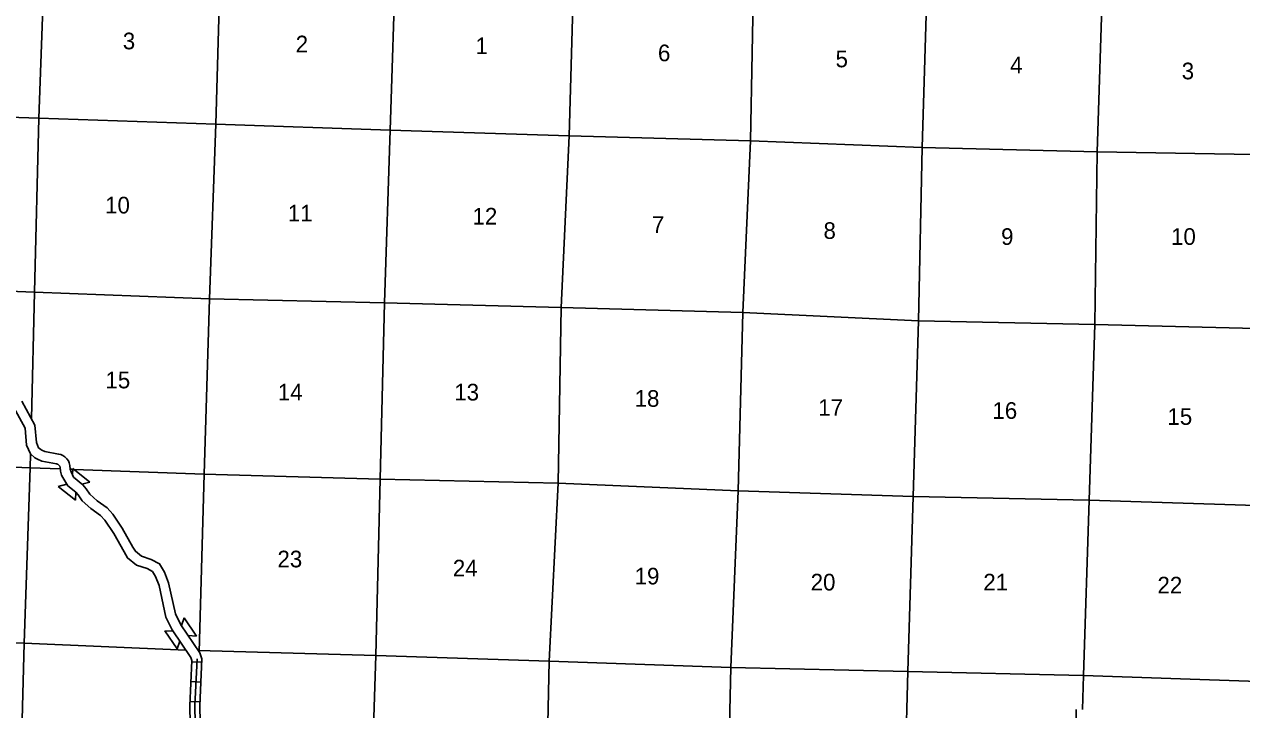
# Model space of a CAD drawing. Extents: x 570695 to 1136809, y 15625857 to 16134544.
# Drawn here: x 919895 to 956435, y 15845095 to 15865668 of the extents above; entities that cross this region are included whole.
import ezdxf

# ---------------------------------------------------------------- set-up
doc = ezdxf.new("R2010")
doc.units = 0
for name, color, linetype in [('L10', 7, 'Continuous'), ('L11', 7, 'Continuous'), ('L13', 7, 'Continuous'), ('L14', 7, 'Continuous'), ('L18', 7, 'Continuous'), ('L8', 7, 'Continuous')]:
    doc.layers.add(name, color=color, linetype=linetype)

msp = doc.modelspace()

# ---------------------------------------------------------------- linework, layer by layer
at = {"layer": 'L10'}
for points in [[(919577, 15854170), (919920, 15853549), (919961, 15853037), (920076, 15852779)], [(919815, 15854358), (920213, 15853638), (920255, 15853113), (920324, 15852959)], [(920076, 15852779), (920212, 15852656), (920288, 15852616), (920417, 15852556), (920861, 15852472), (920891, 15852465), (920902, 15852460), (920924, 15852445), (920944, 15852426), (920955, 15852411), (920959, 15852402), (920968, 15852367), (920980, 15852254), (921015, 15852136), (921046, 15852061), (921204, 15851816)], [(920324, 15852959), (920385, 15852904), (920422, 15852885), (920509, 15852844), (920924, 15852766), (920989, 15852750), (921047, 15852724), (921112, 15852681), (921175, 15852621), (921216, 15852560), (921242, 15852505), (921264, 15852420), (921275, 15852312), (921298, 15852236), (921366, 15852071)], [(921366, 15852071), (921646, 15851844), (921748, 15851726), (921862, 15851562), (922078, 15851363), (922376, 15851151), (922547, 15850968), (922836, 15850544), (923154, 15849978), (923227, 15849850), (923411, 15849703), (923702, 15849606), (923956, 15849473), (924102, 15849222), (924226, 15848904), (924428, 15847971), (924595, 15847641), (925166, 15846796), (925227, 15846616)], [(921204, 15851816), (921436, 15851628), (921510, 15851541), (921635, 15851363), (921889, 15851130), (922177, 15850924), (922312, 15850780), (922581, 15850385), (922893, 15849830), (922994, 15849652), (923265, 15849435), (923585, 15849329), (923740, 15849247), (923831, 15849091), (923938, 15848818), (924143, 15847870), (924336, 15847488), (924895, 15846662), (924925, 15846573)]]:
    msp.add_lwpolyline(points, dxfattribs=at)
at = {"layer": 'L11'}
msp.add_lwpolyline([(951311, 15840870), (951414, 15843129), (951372, 15843421), (951395, 15843596), (951432, 15844019), (951392, 15844215), (951461, 15844412), (951470, 15845102)], dxfattribs=at)
at = {"layer": 'L13'}
msp.add_line((921275, 15852312), (921348, 15852310), dxfattribs=at)
for points in [[(940759, 15835957), (940978, 15841150), (941098, 15846364), (941322, 15851667), (941462, 15857015), (941690, 15862176), (941796, 15867465), (942024, 15872626), (942120, 15877883), (942268, 15883171), (942450, 15888501), (942497, 15893768), (942506, 15894850)], [(945945, 15830572), (946087, 15835684), (946277, 15840997), (946416, 15846244), (946579, 15851490), (946735, 15856770), (946846, 15861976), (947003, 15867273), (947207, 15872501), (947404, 15877747), (947552, 15883044), (947710, 15888399), (947832, 15892342)], [(951653, 15845097), (951683, 15846116), (951855, 15851388), (952027, 15856659), (952096, 15861841), (952269, 15867137), (952450, 15872400), (952655, 15877645), (952836, 15882916), (952992, 15888222), (953130, 15892248)], [(935537, 15841400), (935648, 15846555), (935915, 15851899), (936012, 15857164), (936248, 15862324), (936396, 15867621), (936583, 15872825), (936695, 15878039), (936967, 15883291), (937048, 15888489)], [(925140, 15846835), (925289, 15852164), (925453, 15857427), (925641, 15862673), (925789, 15867978), (926000, 15873131), (926139, 15878420), (926287, 15883709), (926361, 15886363)], [(930287, 15841771), (930441, 15846722), (930580, 15852011), (930703, 15857309), (930873, 15862496), (931046, 15867784), (931266, 15872962), (931404, 15878209), (931594, 15883522), (931656, 15885247)], [(920110, 15853824), (920204, 15857629), (920325, 15862852), (920522, 15868097), (920701, 15873310), (920701, 15873310), (921063, 15883869)], [(916398, 15862978), (920325, 15862852), (925641, 15862673), (930873, 15862496), (936248, 15862324), (941690, 15862176), (946846, 15861976), (952096, 15861841), (957381, 15861747), (962639, 15861603), (967909, 15861551), (973467, 15861341), (978767, 15861221), (979674, 15861185)], [(918402, 15857699), (920204, 15857629), (925453, 15857427), (930703, 15857309), (936012, 15857164), (941462, 15857015), (946735, 15856770), (952027, 15856659), (957269, 15856524), (962686, 15856368), (967736, 15856263), (973277, 15856036), (978559, 15855867), (983791, 15855674), (989073, 15855487), (994307, 15855386), (999606, 15855183), (1004922, 15855012)], [(872511, 15854002), (877839, 15853729), (883121, 15853551), (888363, 15853425), (893644, 15853205), (898942, 15852968), (904216, 15852807), (909508, 15852671), (914792, 15852560), (920074, 15852357), (920972, 15852324)], [(919375, 15831211), (919522, 15836477), (919752, 15841738), (919894, 15847094), (920074, 15852357), (920084, 15852760)], [(921386, 15852308), (925289, 15852164), (930580, 15852011), (935915, 15851899), (941322, 15851667), (946579, 15851490), (951855, 15851388), (957179, 15851217), (962403, 15851049), (967620, 15850932), (973154, 15850747), (978412, 15850578), (983660, 15850376), (988884, 15850233), (994176, 15850089), (999432, 15849878), (1004825, 15849739)], [(859489, 15849216), (861831, 15849125), (867112, 15848906), (872402, 15848694), (877760, 15848531), (882941, 15848314), (888214, 15848102), (893455, 15847926), (898728, 15847715), (904045, 15847561), (909369, 15847390), (914660, 15847220), (919894, 15847094), (924745, 15846884)], [(925118, 15846868), (930441, 15846722), (935648, 15846555), (941098, 15846364), (946416, 15846244), (951683, 15846116), (956932, 15845939), (961993, 15845809)]]:
    msp.add_lwpolyline(points, dxfattribs=at)
at = {"layer": 'L18'}
for p, q in [((921342, 15852130), (921349, 15852338)), ((921864, 15851921), (921349, 15852338)), ((921625, 15851861), (921864, 15851921)), ((921174, 15851863), (920911, 15851797)), ((921426, 15851380), (920911, 15851797)), ((921436, 15851628), (921426, 15851380)), ((924610, 15847619), (924692, 15847855)), ((925063, 15847306), (924692, 15847855)), ((924486, 15846916), (924115, 15847465)), ((924360, 15847453), (924115, 15847465)), ((924566, 15847148), (924486, 15846916)), ((924813, 15847318), (925063, 15847306))]:
    msp.add_line(p, q, dxfattribs=at)
at = {"layer": 'L8'}
for p, q in [((924924, 15846533), (925222, 15846520)), ((924898, 15845937), (925196, 15845924)), ((924871, 15845341), (925169, 15845328))]:
    msp.add_line(p, q, dxfattribs=at)
for points in [[(924925, 15846573), (924865, 15845214), (924882, 15844145), (925011, 15843922), (926708, 15841885)], [(926940, 15841840), (925134, 15844008), (925032, 15844186), (925015, 15845212), (925078, 15846622)], [(925227, 15846616), (925165, 15845210), (925181, 15844227), (925258, 15844094), (927042, 15841952)]]:
    msp.add_lwpolyline(points, dxfattribs=at)

# ---------------------------------------------------------------- texts
at = {"layer": 'L14'}
for s, p in [('3', (922850, 15864919)), ('2', (928040, 15864828)), ('1', (933437, 15864774)), ('6', (938914, 15864560)), ('5', (944245, 15864379)), ('4', (949486, 15864199)), ('3', (954636, 15864018)), ('10', (922319, 15859992)), ('11', (927804, 15859751)), ('12', (933347, 15859659)), ('7', (938733, 15859408)), ('8', (943883, 15859227)), ('9', (949214, 15859047)), ('10', (954316, 15859048)), ('15', (922329, 15854741)), ('14', (927503, 15854377)), ('13', (932800, 15854377)), ('18', (938214, 15854187)), ('17', (943726, 15853916)), ('16', (948954, 15853825)), ('15', (954207, 15853645)), ('23', (927492, 15849367)), ('24', (932757, 15849094)), ('19', (938214, 15848854)), ('20', (943498, 15848673)), ('21', (948680, 15848673)), ('22', (953908, 15848583))]:
    msp.add_text(s, height=500, rotation=359.9992, dxfattribs=at).set_placement(p)

doc.saveas('drawing.dxf')
